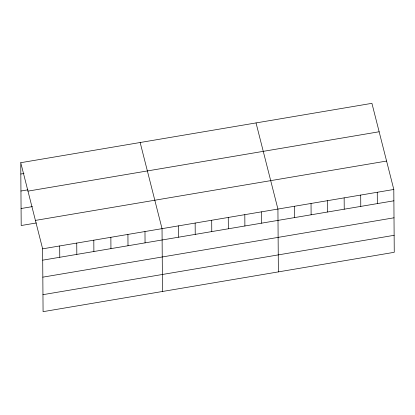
<?xml version="1.0" encoding="UTF-8"?>
<svg xmlns="http://www.w3.org/2000/svg" width="415" height="415" viewBox="0 0 415 415"><rect width="100%" height="100%" fill="white"/><g stroke="black" fill="none" stroke-linecap="round" stroke-linejoin="round"><path stroke-width="0.62" d="M20.75 162.696L371.923 103.335L393.809 189.473L394.25 252.304L43.077 311.665L42.636 248.834L20.75 162.696L21.191 225.527L36.349 222.964M20.828 174.02L23.987 173.486M20.947 191.019L27.898 189.842M27.971 191.123L379.144 131.763M21.072 208.527L32.443 206.608M35.415 220.412L386.588 161.051M42.636 248.834L393.809 189.473M42.719 260.163L393.892 200.803M42.838 277.158L394.011 217.797M42.958 294.671L394.131 235.31M256.034 122.923L277.925 209.067L278.361 271.892M140.151 142.511L162.037 228.655L162.478 291.486M377.256 192.275L377.334 203.599M360.702 195.071L360.78 206.4M344.144 197.872L344.227 209.196M327.591 200.668L327.668 211.998M311.037 203.469L311.115 214.794M294.479 206.265L294.557 217.595M261.367 211.863L261.45 223.192M244.814 214.664L244.892 225.988M228.26 217.46L228.338 228.79M211.702 220.256L211.78 231.586M195.149 223.057L195.226 234.382M178.59 225.853L178.673 237.183M144.98 231.539L145.058 242.863M127.924 234.418L128.002 245.747M110.867 237.302L110.945 248.632M93.811 240.186L93.889 251.516M76.754 243.071L76.832 254.395M59.698 245.955L59.776 257.279"/></g></svg>
